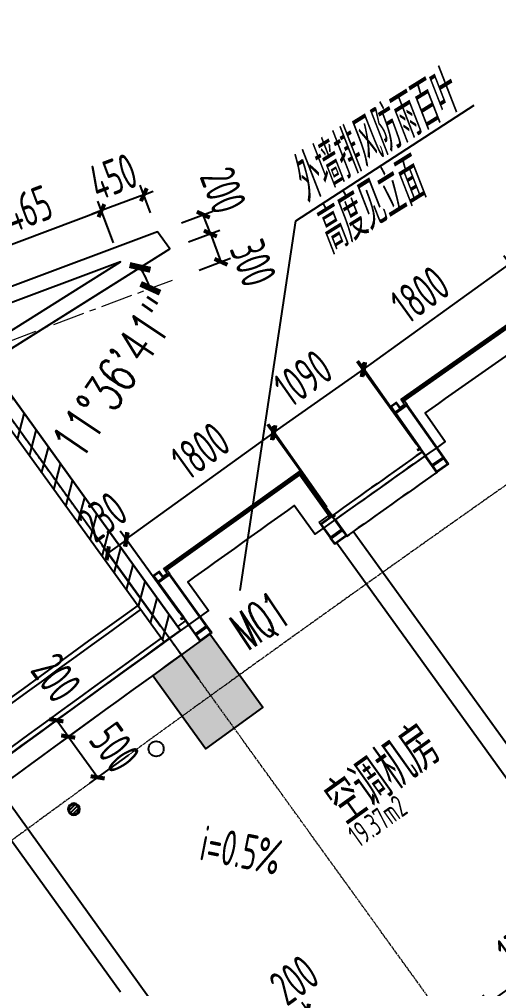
# Model space of a CAD drawing. Header units: millimetres. Extents: x 0 to 12095980, y -6694179 to 0.
# Drawn here: x 11591525 to 11596285, y -6440261 to -6430635 of the extents above; entities that cross this region are included whole.
import ezdxf
from ezdxf.enums import TextEntityAlignment as Align

# ---------------------------------------------------------------- set-up
doc = ezdxf.new("R2010")
doc.units = ezdxf.units.MM
doc.header["$LTSCALE"] = 10
doc.linetypes.add('A1-RG-AXIS$0$CENTER', pattern=[50.8, 31.75, -6.35, 6.35, -6.35])
doc.linetypes.add('A1-RI-F2$0$HIDDEN2', pattern=[0.1875, 0.125, -0.0625])
for name, color, linetype in [('A1-RD-2F$0$A-DIMS-1：100', 1, 'Continuous'), ('A1-RD-2F$0$A-louban', 5, 'Continuous'), ('A1-RD-2F$0$A-WALL', 7, 'Continuous'), ('A1-RD-2F$0$外保温', 41, 'Continuous'), ('A1-RG-AXIS$0$A-COLU-HATH', 8, 'Continuous'), ('A1-RG-AXIS$0$A-COLUMN', 7, 'Continuous'), ('A1-RG-AXIS$0$A2-RG-AXIS-150$0$A-DIMS-100', 1, 'Continuous'), ('A1-RI-F2$0$0P-DR-DD-V', 210, 'Continuous'), ('A1-RI-F2$0$0P-DR-E', 210, 'Continuous'), ('A1-RI-F2$0$A-DIMS-1：100', 1, 'Continuous'), ('A1-RI-F2$0$A-FUZHUXIAN', 55, 'A1-RI-F2$0$HIDDEN2'), ('A1-RI-F2$0$A-HATH', 8, 'Continuous'), ('A1-RI-F2$0$A-STRS-HRAL', 3, 'Continuous'), ('A1-RI-F2$0$A-SYMB-AREA', 4, 'Continuous'), ('A1-RI-F2$0$A-SYMB-NAME', 4, 'Continuous'), ('A1-RI-F2$0$A-SYMB-STRS', 1, 'Continuous'), ('A1-RI-F2$0$A-TEXT', 4, 'Continuous'), ('A1-RI-F2$0$A-TEXT1', 4, 'Continuous'), ('A1-RI-F2$0$A-WALL', 7, 'Continuous'), ('A1-RI-F2$0$A2-RG-AXIS-150$0$A-DIMS-100', 1, 'Continuous'), ('A1-RI-F2$0$N-SYMB-DOOR', 13, 'Continuous'), ('A1-RI-F2$0$N-SYMB-DOOR1', 13, 'Continuous'), ('A1-RI-F2$0$N-SYMB-DOOR2', 13, 'Continuous'), ('A1-RI-F2$0$外保温', 41, 'Continuous')]:
    doc.layers.add(name, color=color, linetype=linetype)
for name, color, linetype, lineweight in [('A1-RD-2F$0$A-WIND-1', 140, 'Continuous', 9), ('A1-RD-2F$0$A-WIND-SILL', 2, 'Continuous', 9), ('A1-RG-AXIS$0$A-GRID', 1, 'A1-RG-AXIS$0$CENTER', 9)]:
    doc.layers.add(name, color=color, linetype=linetype, lineweight=lineweight)
doc.styles.add('A1-RD-2F$0$XD2008', font='xd-hzs.shx', dxfattribs={"width": 0.7, "bigfont": 'xd-hztxt.shx'})
doc.styles.add('A1-RG-AXIS$0$A2-RG-AXIS-150$0$XD2008', font='romans.shx', dxfattribs={"width": 0.7})
doc.styles.add('A1-RI-F2$0$A2-RG-AXIS-150$0$XD2008', font='romans.shx', dxfattribs={"width": 0.7})
doc.styles.add('A1-RI-F2$0$ECADI', font='gbeitc.shx', dxfattribs={"width": 0.7, "bigfont": 'gbcbig.shx'})
doc.styles.add('A1-RI-F2$0$ECADI-SYM', font='simplex.shx', dxfattribs={"width": 0.7, "bigfont": 'hztxt.shx'})
doc.styles.add('A1-RI-F2$0$XD2008', font='xd-hzs.shx', dxfattribs={"width": 0.7, "bigfont": 'xd-hztxt.shx'})
doc.dimstyles.new('A1-RD-2F$0$XD100$0', dxfattribs={"dimscale": 100, "dimtxt": 3.5, "dimasz": 2, "dimexe": 1, "dimexo": 2, "dimgap": 1, "dimtad": 1, "dimdec": 0, "dimdsep": 46, "dimtxsty": 'A1-RD-2F$0$XD2008', "dimblk": 'A1-RD-2F$0$_ArchTick', "dimblk1": 'A1-RD-2F$0$_ArchTick', "dimblk2": 'A1-RD-2F$0$_ArchTick', "dimsah": 1, "dimcen": 2.5, "dimclrd": 1, "dimclre": 1, "dimclrt": 4, "dimaunit": 1, "dimadec": 0, "dimazin": 0, "dimtfac": 1, "dimtdec": 0, "dimtix": 1, "dimtmove": 2, "dimatfit": 3, "dimfxl": 1, "dimtolj": 1, "dimtzin": 0, "dimarcsym": 0})
doc.dimstyles.new('A1-RG-AXIS$0$A2-RG-AXIS-150$0$XD100', dxfattribs={"dimscale": 100, "dimtxt": 5.5, "dimasz": 1.5, "dimexe": 1, "dimexo": 2, "dimgap": 0.5, "dimtad": 1, "dimdec": 0, "dimdsep": 46, "dimtxsty": 'A1-RG-AXIS$0$A2-RG-AXIS-150$0$XD2008', "dimblk": 'A1-RG-AXIS$0$A2-RG-AXIS-150$0$_ArchTick', "dimcen": 2.5, "dimclrt": 4, "dimaunit": 1, "dimadec": 3, "dimazin": 0, "dimtfac": 1, "dimtdec": 0, "dimtix": 1, "dimtmove": 0, "dimatfit": 3, "dimfxl": 1, "dimtolj": 1, "dimtzin": 0, "dimarcsym": 0})
doc.dimstyles.new('A1-RI-F2$0$A2-RG-AXIS-150$0$XD100', dxfattribs={"dimscale": 100, "dimtxt": 5.5, "dimasz": 1.5, "dimexe": 1, "dimexo": 2, "dimgap": 0.5, "dimtad": 1, "dimdec": 0, "dimdsep": 46, "dimtxsty": 'A1-RI-F2$0$A2-RG-AXIS-150$0$XD2008', "dimblk": 'A1-RI-F2$0$A2-RG-AXIS-150$0$_ArchTick', "dimcen": 2.5, "dimclrt": 4, "dimaunit": 1, "dimadec": 3, "dimazin": 0, "dimtfac": 1, "dimtdec": 0, "dimtix": 1, "dimtmove": 0, "dimatfit": 3, "dimfxl": 1, "dimtolj": 1, "dimtzin": 0, "dimarcsym": 0})
doc.dimstyles.new('A1-RI-F2$0$XD100$0', dxfattribs={"dimscale": 100, "dimtxt": 3.5, "dimasz": 2, "dimexe": 1, "dimexo": 2, "dimgap": 1, "dimtad": 1, "dimdec": 0, "dimdsep": 46, "dimtxsty": 'A1-RI-F2$0$XD2008', "dimblk1": 'A1-RI-F2$0$_ArchTick', "dimblk2": 'A1-RI-F2$0$_ArchTick', "dimsah": 1, "dimcen": 2.5, "dimclrd": 1, "dimclre": 1, "dimclrt": 4, "dimaunit": 1, "dimadec": 0, "dimazin": 0, "dimtfac": 1, "dimtdec": 0, "dimtix": 1, "dimtmove": 2, "dimatfit": 3, "dimfxl": 1, "dimtolj": 1, "dimtzin": 0, "dimarcsym": 0})

# ---------------------------------------------------------------- blocks, each defined once
blk = doc.blocks.new('A1-RI-F2$0$5erhfh')
at = {"layer": 'A1-RI-F2$0$A-SYMB-AREA', "style": 'A1-RI-F2$0$ECADI', "width": 0.7}
blk.add_attdef('340M2', text='', height=2.5, dxfattribs=at).set_placement((0, 1.25), align=Align.MIDDLE_LEFT)
at = {"layer": 'A1-RI-F2$0$A-SYMB-NAME', "style": 'A1-RI-F2$0$ECADI', "width": 0.7}
blk.add_attdef('CHINESENAME', (-12.29, 3.09), '', height=4.5, dxfattribs=at)
blk = doc.blocks.new('A1-RD-2F$0$A$C1B714AB4')
at = {"layer": 'A1-RD-2F$0$A-WALL', "linetype": 'ByBlock'}
blk.add_lwpolyline([(1811.1, 792), (167.1, 792), (167.1, 782), (1801.1, 782), (1801.1, 268), (1811.1, 268)], close=True, dxfattribs=at)
at = {"layer": 'A1-RD-2F$0$A-WIND-1', "ltscale": 0.25}
blk.add_lwpolyline([(1821.1, 802), (157.1, 802), (157.1, 772), (1791.1, 772), (1791.1, 258), (1821.1, 258)], close=True, dxfattribs=at)
at = {"layer": 'A1-RD-2F$0$A-WIND-SILL', "color": 2, "linetype": 'ByBlock'}
for p, q in [((1827.1, 255), (1824.1, 255)), ((1824.1, 235), (1844.1, 235)), ((1841.1, 255), (1844.1, 255)), ((0, 0), (0, 5)), ((1848.1, 0), (1848.1, 5))]:
    blk.add_line(p, q, dxfattribs=at)
for points in [[(24.1, 725), (104.1, 725), (104.1, 805), (24.1, 805)], [(34.1, 735), (94.1, 735), (94.1, 795), (34.1, 795)], [(154.1, 805), (174.1, 805), (174.1, 802), (157.1, 802), (157.1, 772), (174.1, 772), (174.1, 769), (154.1, 769)], [(174.1, 725), (154.1, 725), (104.1, 725), (24.1, 725), (24.1, 305), (24.1, 305), (24.1, 285), (24.1, 85), (174.1, 85)], [(164.1, 715), (154.1, 715), (104.1, 715), (34.1, 715), (34.1, 305), (34.1, 285), (34.1, 95), (164.1, 95)], [(154.1, 745), (154.1, 725), (104.1, 725), (104.1, 745)], [(151.1, 742), (151.1, 728), (107.1, 728), (107.1, 742)], [(154.1, 769), (174.1, 769), (174.1, 725), (154.1, 725)], [(157.1, 766), (171.1, 766), (171.1, 728), (157.1, 728)], [(4.1, 285), (4.1, 305), (7.1, 305), (7.1, 288), (21.1, 288), (21.1, 305), (24.1, 305), (24.1, 285)], [(1788.1, 255), (1788.1, 275), (1674.1, 275), (1674.1, 255)], [(1824.1, 235), (1824.1, 235), (1824.1, 255), (1674.1, 255), (1674.1, 85), (1824.1, 85)], [(1785.1, 258), (1785.1, 272), (1677.1, 272), (1677.1, 258)], [(1824.1, 255), (1824.1, 275), (1821.1, 275), (1821.1, 258), (1791.1, 258), (1791.1, 275), (1788.1, 275), (1788.1, 255)], [(24.1, 5), (174.1, 5), (174.1, 85), (24.1, 85)], [(34.1, 15), (164.1, 15), (164.1, 75), (34.1, 75)], [(1824.1, 5), (1674.1, 5), (1674.1, 85), (1824.1, 85)], [(1814.1, 15), (1684.1, 15), (1684.1, 75), (1814.1, 75)]]:
    blk.add_lwpolyline(points, close=True, dxfattribs=at)
for points in [[(1814.1, 235), (1814.1, 245), (1684.1, 245), (1684.1, 95), (1814.1, 95), (1814.1, 235)], [(1824.1, 255), (1824.1, 235)], [(1841.1, 255), (1841.1, 238), (1827.1, 238), (1827.1, 255)], [(1844.1, 255), (1844.1, 235)], [(24.1, 5), (0, 5)], [(29.6, 5), (29.6, 0.1), (0, 0)], [(1818.5, 5), (1818.5, 0.1), (1848.1, 0)], [(1824.1, 5), (1848.1, 5)]]:
    blk.add_lwpolyline(points, dxfattribs=at)
blk = doc.blocks.new('A1-RD-2F$0$_ArchTick')
at = {"color": 0, "linetype": 'ByBlock', "const_width": 0.4}
blk.add_lwpolyline([(-0.5, -0.5), (0.5, 0.5)], dxfattribs=at)
blk = doc.blocks.new('*D631')
at = {"layer": 'A1-RD-2F$0$A-DIMS-1：100', "color": 1, "linetype": 'ByBlock', "lineweight": -2, "transparency": 16777216}
for p, q in [((11592588.7, -6435803.2), (11592402.2, -6435937.8)), ((11593112.2, -6436528.8), (11592530.2, -6435722.2)), ((11592925.7, -6436663.4), (11592343.7, -6435856.7))]:
    blk.add_line(p, q, dxfattribs=at)
at = {"layer": 'A1-RD-2F$0$A-DIMS-1：100', "color": 1, "linetype": 'ByBlock', "lineweight": -2, "transparency": 16777216, "xscale": 100, "yscale": 100, "zscale": 100}
for p, rotation in [((11592588.7, -6435803.2), 35.81121544562366), ((11592402.2, -6435937.8), 215.8112154456236)]:
    blk.add_blockref('A1-RD-2F$0$_ArchTick', p, dxfattribs=dict(at, rotation=rotation))
at = {"layer": 'A1-RD-2F$0$A-DIMS-1：100', "color": 4, "linetype": 'ByBlock', "transparency": 16777216, "insert": (11592350.6, -6435575.5), "char_height": 350, "attachment_point": 5, "rotation": 35.81122, "style": 'A1-RD-2F$0$XD2008'}
blk.add_mtext('\\A1;230', dxfattribs=at)
blk = doc.blocks.new('*D632')
at = {"layer": 'A1-RD-2F$0$A-DIMS-1：100', "color": 1, "linetype": 'ByBlock', "lineweight": -2, "transparency": 16777216}
for p, q in [((11592584.6, -6435797.6), (11594044.3, -6434744.4)), ((11594571.9, -6435475.6), (11593985.8, -6434663.3)), ((11593112.2, -6436528.8), (11592526.1, -6435716.5))]:
    blk.add_line(p, q, dxfattribs=at)
at = {"layer": 'A1-RD-2F$0$A-DIMS-1：100', "color": 1, "linetype": 'ByBlock', "lineweight": -2, "transparency": 16777216, "xscale": 100, "yscale": 100, "zscale": 100}
for p, rotation in [((11594044.3, -6434744.4), 35.8112154455242), ((11592584.6, -6435797.6), 215.8112154455242)]:
    blk.add_blockref('A1-RD-2F$0$_ArchTick', p, dxfattribs=dict(at, rotation=rotation))
at = {"layer": 'A1-RD-2F$0$A-DIMS-1：100', "color": 4, "linetype": 'ByBlock', "transparency": 16777216, "insert": (11593323.3, -6434918.2), "char_height": 350, "attachment_point": 5, "rotation": 35.81122, "style": 'A1-RD-2F$0$XD2008'}
blk.add_mtext('\\A1;1800', dxfattribs=at)
blk = doc.blocks.new('*D633')
at = {"layer": 'A1-RD-2F$0$A-DIMS-1：100', "color": 1, "linetype": 'ByBlock', "lineweight": -2, "transparency": 16777216}
for p, q in [((11595469, -6434851.9), (11594889.4, -6434027.3)), ((11594055.1, -6434736.1), (11594946.9, -6434109.2)), ((11594577.2, -6435478.8), (11593997.6, -6434654.2))]:
    blk.add_line(p, q, dxfattribs=at)
at = {"layer": 'A1-RD-2F$0$A-DIMS-1：100', "color": 1, "linetype": 'ByBlock', "lineweight": -2, "transparency": 16777216, "xscale": 100, "yscale": 100, "zscale": 100}
for p, rotation in [((11594946.9, -6434109.2), 35.10643992278954), ((11594055.1, -6434736.1), 215.1064399227895)]:
    blk.add_blockref('A1-RD-2F$0$_ArchTick', p, dxfattribs=dict(at, rotation=rotation))
at = {"layer": 'A1-RD-2F$0$A-DIMS-1：100', "color": 4, "linetype": 'ByBlock', "transparency": 16777216, "insert": (11594342.8, -6434197.6), "char_height": 350, "attachment_point": 5, "rotation": 35.10644, "style": 'A1-RD-2F$0$XD2008'}
blk.add_mtext('\\A1;1090', dxfattribs=at)
blk = doc.blocks.new('*D634')
at = {"layer": 'A1-RD-2F$0$A-DIMS-1：100', "color": 1, "linetype": 'ByBlock', "lineweight": -2, "transparency": 16777216}
for p, q in [((11596926.7, -6433800.1), (11596337, -6432982.7)), ((11594935.8, -6434117), (11596395.5, -6433063.8)), ((11595467, -6434853.3), (11594877.3, -6434035.9))]:
    blk.add_line(p, q, dxfattribs=at)
at = {"layer": 'A1-RD-2F$0$A-DIMS-1：100', "color": 1, "linetype": 'ByBlock', "lineweight": -2, "transparency": 16777216, "xscale": 100, "yscale": 100, "zscale": 100}
for p, rotation in [((11596395.5, -6433063.8), 35.81121544554824), ((11594935.8, -6434117), 215.8112154455482)]:
    blk.add_blockref('A1-RD-2F$0$_ArchTick', p, dxfattribs=dict(at, rotation=rotation))
at = {"layer": 'A1-RD-2F$0$A-DIMS-1：100', "color": 4, "linetype": 'ByBlock', "transparency": 16777216, "insert": (11595504.7, -6433367.4), "char_height": 350, "attachment_point": 5, "rotation": 35.81122, "style": 'A1-RD-2F$0$XD2008'}
blk.add_mtext('\\A1;1800', dxfattribs=at)
blk = doc.blocks.new('A1-RI-F2$0$_ArchTick')
at = {"color": 0, "linetype": 'ByBlock', "const_width": 0.4}
blk.add_lwpolyline([(-0.5, -0.5), (0.5, 0.5)], dxfattribs=at)
blk = doc.blocks.new('*D306')
at = {"layer": 'A1-RI-F2$0$A-DIMS-1：100', "color": 1, "linetype": 'ByBlock', "lineweight": -2, "transparency": 16777216}
for p, q in [((11597524.1, -6440040.5), (11597181, -6439564.9)), ((11596185.2, -6440406.7), (11597239.5, -6439646)), ((11596469.9, -6440801.2), (11596126.7, -6440325.6))]:
    blk.add_line(p, q, dxfattribs=at)
at = {"layer": 'A1-RI-F2$0$A-DIMS-1：100', "color": 1, "linetype": 'ByBlock', "lineweight": -2, "transparency": 16777216, "xscale": 100, "yscale": 100, "zscale": 100}
for p, rotation in [((11597239.5, -6439646), 35.81121544583134), ((11596185.2, -6440406.7), 215.8112154458313)]:
    blk.add_blockref('A1-RI-F2$0$_ArchTick', p, dxfattribs=dict(at, rotation=rotation))
at = {"layer": 'A1-RI-F2$0$A-DIMS-1：100', "color": 4, "linetype": 'ByBlock', "transparency": 16777216, "insert": (11596551.5, -6439803.3), "char_height": 350, "attachment_point": 5, "rotation": 35.81122, "style": 'A1-RI-F2$0$XD2008'}
blk.add_mtext('\\A1;1300', dxfattribs=at)
blk = doc.blocks.new('*D309')
at = {"layer": 'A1-RI-F2$0$A-DIMS-1：100', "color": 1, "linetype": 'ByBlock', "lineweight": -2, "transparency": 16777216}
for p, q in [((11594601.3, -6440775.1), (11594330.8, -6440400.2)), ((11594439.1, -6440892.1), (11594168.7, -6440517.2)), ((11594227.2, -6440598.3), (11594389.4, -6440481.3))]:
    blk.add_line(p, q, dxfattribs=at)
at = {"layer": 'A1-RI-F2$0$A-DIMS-1：100', "color": 1, "linetype": 'ByBlock', "lineweight": -2, "transparency": 16777216, "xscale": 100, "yscale": 100, "zscale": 100}
for p, rotation in [((11594389.4, -6440481.3), 35.81121544574744), ((11594227.2, -6440598.3), 215.8112154457475)]:
    blk.add_blockref('A1-RI-F2$0$_ArchTick', p, dxfattribs=dict(at, rotation=rotation))
at = {"layer": 'A1-RI-F2$0$A-DIMS-1：100', "color": 4, "linetype": 'ByBlock', "transparency": 16777216, "insert": (11594254.2, -6440175.8), "char_height": 350, "attachment_point": 5, "rotation": 35.81122, "style": 'A1-RI-F2$0$XD2008'}
blk.add_mtext('\\A1;200', dxfattribs=at)
blk = doc.blocks.new('*D368')
at = {"layer": 'A1-RI-F2$0$A-DIMS-1：100', "color": 1, "linetype": 'ByBlock', "lineweight": -2, "transparency": 16777216}
for p, q in [((11592307.8, -6437541.8), (11591928.4, -6437816.2)), ((11592009.5, -6437757.6), (11592302.6, -6438162.9)), ((11592600.9, -6437947.1), (11592221.6, -6438221.5))]:
    blk.add_line(p, q, dxfattribs=at)
at = {"layer": 'A1-RI-F2$0$A-DIMS-1：100', "color": 1, "linetype": 'ByBlock', "lineweight": -2, "transparency": 16777216, "xscale": 100, "yscale": 100, "zscale": 100}
for p, rotation in [((11592009.5, -6437757.6), 125.874435857544), ((11592302.6, -6438162.9), 305.874435857544)]:
    blk.add_blockref('A1-RI-F2$0$_ArchTick', p, dxfattribs=dict(at, rotation=rotation))
at = {"layer": 'A1-RI-F2$0$A-DIMS-1：100', "color": 4, "linetype": 'ByBlock', "transparency": 16777216, "insert": (11592471.8, -6437867.6), "char_height": 350, "attachment_point": 5, "rotation": 305.87444, "style": 'A1-RI-F2$0$XD2008'}
blk.add_mtext('\\A1;500', dxfattribs=at)
blk = doc.blocks.new('*D369')
at = {"layer": 'A1-RI-F2$0$A-DIMS-1：100', "color": 1, "linetype": 'ByBlock', "lineweight": -2, "transparency": 16777216}
for p, q in [((11592190.7, -6437379.9), (11591811.3, -6437654.3)), ((11592307.9, -6437542), (11591928.5, -6437816.3)), ((11592009.6, -6437757.7), (11591892.4, -6437595.7))]:
    blk.add_line(p, q, dxfattribs=at)
at = {"layer": 'A1-RI-F2$0$A-DIMS-1：100', "color": 1, "linetype": 'ByBlock', "lineweight": -2, "transparency": 16777216, "xscale": 100, "yscale": 100, "zscale": 100}
for p, rotation in [((11591892.4, -6437595.7), 125.8744753108344), ((11592009.6, -6437757.7), 305.8744753108344)]:
    blk.add_blockref('A1-RI-F2$0$_ArchTick', p, dxfattribs=dict(at, rotation=rotation))
at = {"layer": 'A1-RI-F2$0$A-DIMS-1：100', "color": 4, "linetype": 'ByBlock', "transparency": 16777216, "insert": (11591891, -6437172.8), "char_height": 350, "attachment_point": 5, "rotation": 305.87448, "style": 'A1-RI-F2$0$XD2008'}
blk.add_mtext('\\A1;200', dxfattribs=at)
blk = doc.blocks.new('*D375')
at = {"layer": 'A1-RI-F2$0$A-DIMS-1：100', "color": 1, "linetype": 'ByBlock', "lineweight": -2, "transparency": 16777216}
for p, q in [((11592460.1, -6432855.5), (11592304.9, -6432441.1)), ((11590968.2, -6433048.8), (11592339.9, -6432534.7)), ((11591088.4, -6433369.5), (11590933.1, -6432955.1))]:
    blk.add_line(p, q, dxfattribs=at)
at = {"layer": 'A1-RI-F2$0$A-DIMS-1：100', "color": 1, "linetype": 'ByBlock', "lineweight": -2, "transparency": 16777216, "xscale": 100, "yscale": 100, "zscale": 100}
for p, rotation in [((11592339.9, -6432534.7), 20.54100970432616), ((11590968.2, -6433048.8), 200.5410097043262)]:
    blk.add_blockref('A1-RI-F2$0$_ArchTick', p, dxfattribs=dict(at, rotation=rotation))
at = {"layer": 'A1-RI-F2$0$A-DIMS-1：100', "color": 4, "linetype": 'ByBlock', "transparency": 16777216, "insert": (11591557.6, -6432534.2), "char_height": 350, "attachment_point": 5, "rotation": 20.54101, "style": 'A1-RI-F2$0$XD2008'}
blk.add_mtext('\\A1;1465', dxfattribs=at)
blk = doc.blocks.new('A1-RG-AXIS$0$A2-RG-AXIS-150$0$_ArchTick')
at = {"color": 0, "linetype": 'ByBlock', "const_width": 0.4}
blk.add_lwpolyline([(-0.5, -0.5), (0.5, 0.5)], dxfattribs=at)
blk = doc.blocks.new('*D722')
at = {"layer": 'A1-RG-AXIS$0$A2-RG-AXIS-150$0$A-DIMS-100', "color": 0, "lineweight": -2, "ltscale": 3, "transparency": 16777216}
for p, q in [((11670910, -6387267.3), (11670915.9, -6387284)), ((11580897.2, -6435951), (11580908, -6435965))]:
    blk.add_line(p, q, dxfattribs=at)
blk.add_arc((11778731.9, -6694178.6), 325182.4, 109.357031, 127.456634, dxfattribs=at)
at = {"layer": 'A1-RG-AXIS$0$A2-RG-AXIS-150$0$A-DIMS-100', "color": 0, "lineweight": -2, "ltscale": 3, "transparency": 16777216, "xscale": 150, "yscale": 150, "zscale": 150}
for p, rotation in [((11670949, -6387378.3), 19.35703132825471), ((11580968.8, -6436044.4), 217.4566338573137)]:
    blk.add_blockref('A1-RG-AXIS$0$A2-RG-AXIS-150$0$_ArchTick', p, dxfattribs=dict(at, rotation=rotation))
at = {"layer": 'A1-RG-AXIS$0$A2-RG-AXIS-150$0$A-DIMS-100', "color": 4, "ltscale": 3, "transparency": 16777216, "insert": (11623903.2, -6407910.6), "char_height": 375, "attachment_point": 5, "rotation": 28.40683, "style": 'A1-RG-AXIS$0$A2-RG-AXIS-150$0$XD2008'}
blk.add_mtext('\\A1;18°5\'59"', dxfattribs=at)
blk = doc.blocks.new('*D735')
at = {"layer": 'A1-RG-AXIS$0$A2-RG-AXIS-150$0$A-DIMS-100', "color": 0, "lineweight": -2, "ltscale": 3, "transparency": 16777216}
for p, q in [((11600764.2, -6431970.5), (11596487.5, -6425669.5)), ((11593308.5, -6437188.8), (11588852.7, -6431013.2))]:
    blk.add_line(p, q, dxfattribs=at)
blk.add_arc((11778731.9, -6694178.6), 324415.3, 124.165797, 125.811215, dxfattribs=at)
at = {"layer": 'A1-RG-AXIS$0$A2-RG-AXIS-150$0$A-DIMS-100', "color": 0, "lineweight": -2, "ltscale": 3, "transparency": 16777216, "xscale": 150, "yscale": 150, "zscale": 150}
for p, rotation in [((11596543.7, -6425752.2), 34.16579703386991), ((11588911.2, -6431094.3), 215.8112154456032)]:
    blk.add_blockref('A1-RG-AXIS$0$A2-RG-AXIS-150$0$_ArchTick', p, dxfattribs=dict(at, rotation=rotation))
at = {"layer": 'A1-RG-AXIS$0$A2-RG-AXIS-150$0$A-DIMS-100', "color": 4, "ltscale": 3, "transparency": 16777216, "insert": (11592551.6, -6428172), "char_height": 375, "attachment_point": 5, "rotation": 34.98851, "style": 'A1-RG-AXIS$0$A2-RG-AXIS-150$0$XD2008'}
blk.add_mtext('\\A1;1°38\'44"', dxfattribs=at)
blk = doc.blocks.new('*D736')
at = {"layer": 'A1-RG-AXIS$0$A2-RG-AXIS-150$0$A-DIMS-100', "color": 0, "lineweight": -2, "ltscale": 3, "transparency": 16777216}
for p, q in [((11593308.5, -6437188.8), (11588852.7, -6431013.2)), ((11586005.8, -6442619), (11581374.5, -6436573.9))]:
    blk.add_line(p, q, dxfattribs=at)
blk.add_arc((11778731.9, -6694178.6), 324415.3, 125.811215, 127.456634, dxfattribs=at)
at = {"layer": 'A1-RG-AXIS$0$A2-RG-AXIS-150$0$A-DIMS-100', "color": 0, "lineweight": -2, "ltscale": 3, "transparency": 16777216, "xscale": 150, "yscale": 150, "zscale": 150}
for p, rotation in [((11588911.2, -6431094.3), 35.81121544560317), ((11581435.3, -6436653.3), 217.4566338573385)]:
    blk.add_blockref('A1-RG-AXIS$0$A2-RG-AXIS-150$0$_ArchTick', p, dxfattribs=dict(at, rotation=rotation))
at = {"layer": 'A1-RG-AXIS$0$A2-RG-AXIS-150$0$A-DIMS-100', "color": 4, "ltscale": 3, "transparency": 16777216, "insert": (11584990.3, -6433627.7), "char_height": 375, "attachment_point": 5, "rotation": 36.63392, "style": 'A1-RG-AXIS$0$A2-RG-AXIS-150$0$XD2008'}
blk.add_mtext('\\A1;1°38\'44"', dxfattribs=at)
blk = doc.blocks.new('A1-RG-AXIS$0$colu')
at = {"layer": 'A1-RG-AXIS$0$A-COLU-HATH', "linetype": 'ByBlock'}
h = blk.add_hatch(color=256, dxfattribs=at)
h.paths.add_polyline_path([(11591264.2, -6433838.8), (11591158.5, -6433556.8), (11590222.1, -6433907.7), (11590399.9, -6434382.1)])
h.paths.add_polyline_path([(11582705.6, -6437301.3), (11582516, -6436795.2), (11581579.6, -6437146.1), (11581701, -6437474.4)])
h.paths.add_polyline_path([(11590471.6, -6449023.6), (11591079.8, -6449817.4), (11591635.4, -6449391.7), (11591027.3, -6448597.9)])
h.paths.add_polyline_path([(11597647.1, -6443800.1), (11598173.7, -6444529.9), (11598741.4, -6444120.4), (11598214.8, -6443390.5)])
h.paths.add_polyline_path([(11585545.5, -6442593.7), (11586153.7, -6443387.5), (11586709.3, -6442961.8), (11586101.2, -6442168)])
h.paths.add_polyline_path([(11592849.2, -6437150.3), (11593375.8, -6437880.2), (11593943.4, -6437470.6), (11593416.8, -6436740.7)])
h.paths.add_polyline_path([(11606394.6, -6455923.8), (11606921.2, -6456653.6), (11607488.9, -6456244), (11606962.3, -6455514.2)])
h.paths.add_polyline_path([(11601625.9, -6449314.5), (11602152.5, -6450044.4), (11602720.2, -6449634.8), (11602193.6, -6448905)])
edge = h.paths.add_edge_path()
edge.add_arc((11595249.5, -6454684.4), 425, 0, 360)
edge = h.paths.add_edge_path()
edge.add_arc((11600175.9, -6461114.9), 425, 0, 360)
h.paths.add_polyline_path([(11613306.9, -6451073.5), (11613812.4, -6451818.2), (11614391.5, -6451425.1), (11613886.1, -6450680.4)])
h.paths.add_polyline_path([(11620355.7, -6446423.7), (11620839.5, -6447182.6), (11621429.7, -6446806.3), (11620945.9, -6446047.4)])
h.paths.add_polyline_path([(11615974.2, -6439551.7), (11616458.1, -6440310.5), (11617048.3, -6439934.2), (11616564.5, -6439175.3)])
h.paths.add_polyline_path([(11608730, -6444330.1), (11609235.4, -6445074.8), (11609814.6, -6444681.6), (11609309.2, -6443937)])
h.paths.add_polyline_path([(11600306.1, -6431918.8), (11600811.6, -6432663.5), (11601390.7, -6432270.4), (11600885.3, -6431525.7)])
h.paths.add_polyline_path([(11607910.2, -6426903.7), (11608394.1, -6427662.5), (11608984.3, -6427286.2), (11608500.5, -6426527.3)])
h.paths.add_polyline_path([(11630302.3, -6423284.6), (11630692.9, -6423982.7), (11631129.2, -6423738.6), (11630738.6, -6423040.4)])
h.paths.add_polyline_path([(11626248.1, -6416039.2), (11626638.7, -6416737.4), (11627075.1, -6416493.2), (11626684.4, -6415795.1)])
h.paths.add_polyline_path([(11627535, -6441978.3), (11627996.9, -6442750.7), (11628597.7, -6442391.5), (11628135.8, -6441619.1)])
h.paths.add_polyline_path([(11634839, -6437740.8), (11635278.5, -6438526.2), (11635889.4, -6438184.4), (11635449.9, -6437399)])
h.paths.add_polyline_path([(11615655.2, -6422108.9), (11616117.1, -6422881.3), (11616717.9, -6422522.1), (11616256, -6421749.7)])
h.paths.add_polyline_path([(11619863.2, -6429146.9), (11620325, -6429919.3), (11620925.8, -6429560.1), (11620464, -6428787.6)])
h.paths.add_polyline_path([(11630859.3, -6430628.5), (11631298.8, -6431413.9), (11631909.7, -6431072.1), (11631470.2, -6430286.7)])
h.paths.add_polyline_path([(11627538.8, -6424694.4), (11627978.3, -6425479.8), (11628589.1, -6425138), (11628149.7, -6424352.6)])
h.paths.add_polyline_path([(11623352.7, -6434983.2), (11623814.5, -6435755.7), (11624415.3, -6435396.5), (11623953.5, -6434624)])
h.paths.add_polyline_path([(11623534.7, -6417538.5), (11623974.1, -6418323.9), (11624585, -6417982.1), (11624145.5, -6417196.7)])
h.paths.add_polyline_path([(11635339.1, -6420464.1), (11635755.9, -6421261.8), (11636376.3, -6420937.7), (11635959.6, -6420140)])
h.paths.add_polyline_path([(11645506.5, -6407137.9), (11645842, -6407864.2), (11645388.1, -6408073.9), (11645052.6, -6407347.6)])
h.paths.add_polyline_path([(11648218.5, -6414201.1), (11648554, -6414927.4), (11649007.9, -6414717.7), (11648672.4, -6413991.5)])
h.paths.add_polyline_path([(11649797, -6429903.6), (11650190.6, -6430712.9), (11650820.1, -6430406.7), (11650426.4, -6429597.4)])
h.paths.add_polyline_path([(11632162.7, -6412872.3), (11631542.2, -6413196.4), (11632283.1, -6414614.6), (11632903.5, -6414290.4)])
h.paths.add_polyline_path([(11648552.6, -6404922.5), (11647914.6, -6405210.5), (11648572.8, -6406668.9), (11649210.9, -6406380.9)])
h.paths.add_polyline_path([(11638487.9, -6426491.2), (11638904.6, -6427288.9), (11639525, -6426964.7), (11639108.3, -6426167.1)])
h.paths.add_polyline_path([(11646232.1, -6422574.6), (11646625.7, -6423383.9), (11647255.2, -6423077.7), (11646861.6, -6422268.4)])
h.paths.add_polyline_path([(11643257.7, -6416459.6), (11643651.4, -6417268.9), (11644280.8, -6416962.8), (11643887.2, -6416153.4)])
edge = h.paths.add_edge_path()
edge.add_arc((11640554, -6410100.5), 425, 0, 360)
h.paths.add_polyline_path([(11642261.7, -6433714.8), (11642678.5, -6434512.5), (11643298.9, -6434188.4), (11642882.2, -6433390.7)])
h.paths.add_polyline_path([(11657438.5, -6426310.3), (11657808.8, -6427130.6), (11658446.8, -6426842.6), (11658076.5, -6426022.3)])
h.paths.add_polyline_path([(11654085.6, -6418882), (11654455.8, -6419702.3), (11655093.8, -6419414.3), (11654723.6, -6418594)])
h.paths.add_polyline_path([(11659423.4, -6409140.7), (11659769.9, -6409971.3), (11660416, -6409701.8), (11660069.4, -6408871.2)])
h.paths.add_polyline_path([(11651288, -6412684.1), (11651658.2, -6413504.4), (11652296.3, -6413216.4), (11651926, -6412396.1)])
h.paths.add_polyline_path([(11672567.5, -6404094.9), (11672841.4, -6404846.5), (11673311.2, -6404675.2), (11673037.2, -6403923.6)])
h.paths.add_polyline_path([(11669749.3, -6396288.4), (11670092.2, -6397229.1), (11670561.8, -6397057.7), (11670219.1, -6396117.2)])
h.paths.add_polyline_path([(11678236.4, -6409177.5), (11678567.9, -6410121), (11679228.3, -6409889), (11678896.8, -6408945.5)])
h.paths.add_polyline_path([(11675949.4, -6402667.6), (11676280.8, -6403611.1), (11676941.3, -6403379), (11676609.8, -6402435.6)])
h.paths.add_polyline_path([(11662041.8, -6415416.4), (11662388.4, -6416247), (11663034.4, -6415977.4), (11662687.8, -6415146.8)])
h.paths.add_polyline_path([(11670094.3, -6412180.7), (11670416.9, -6413020.9), (11671070.4, -6412770), (11670747.8, -6411929.8)])
h.paths.add_polyline_path([(11656265.8, -6401573.1), (11656650.9, -6402495.9), (11657296.9, -6402226.4), (11656911.8, -6401303.5)])
h.paths.add_polyline_path([(11664718.2, -6398177.2), (11665076.6, -6399110.8), (11665730.1, -6398859.9), (11665371.7, -6397926.3)])
h.paths.add_polyline_path([(11667657.1, -6405832.5), (11667979.7, -6406672.7), (11668633.2, -6406421.8), (11668310.6, -6405581.6)])
h.paths.add_polyline_path([(11673264.6, -6395025.5), (11673596.1, -6395968.9), (11674256.5, -6395736.9), (11673925, -6394793.5)])
edge = h.paths.add_edge_path()
edge.add_arc((11681417.1, -6417175.4), 425, 0, 360)
h.paths.add_polyline_path([(11673015.3, -6419789.2), (11673337.9, -6420629.5), (11673991.4, -6420378.6), (11673668.8, -6419538.4)])
h.paths.add_polyline_path([(11665180.1, -6422937.9), (11665526.7, -6423768.5), (11666172.7, -6423499), (11665826.1, -6422668.4)])
at = {"layer": 'A1-RG-AXIS$0$A-COLUMN'}
blk.add_lwpolyline([(11592849.2, -6437150.3), (11593375.8, -6437880.2), (11593943.4, -6437470.6), (11593416.8, -6436740.7)], close=True, dxfattribs=at)
blk = doc.blocks.new('A1-RI-F2$0$mc')
at = {"layer": 'A1-RI-F2$0$N-SYMB-DOOR', "style": 'A1-RI-F2$0$ECADI-SYM', "width": 0.7}
for tag, p in [('门窗主编号1', (55.7, -311.3)), ('门窗主编号2', (667.6, -311.3))]:
    blk.add_attdef(tag, p, '', height=180, dxfattribs=at)
at = {"layer": 'A1-RI-F2$0$N-SYMB-DOOR', "style": 'A1-RI-F2$0$ECADI-SYM', "width": 0.7, "flags": 1}
for tag, p in [('洞口尺寸(宽X高)', (55.6, -717.2)), ('备注', (57.1, -921.2))]:
    blk.add_attdef(tag, p, '', height=180, dxfattribs=at)
at = {"layer": 'A1-RI-F2$0$N-SYMB-DOOR1', "style": 'A1-RI-F2$0$ECADI-SYM', "width": 0.7}
blk.add_attdef('门窗辅编号1', (55.7, -516.1), '', height=180, dxfattribs=at)
at = {"layer": 'A1-RI-F2$0$N-SYMB-DOOR2', "style": 'A1-RI-F2$0$ECADI-SYM', "width": 0.7}
blk.add_attdef('门窗辅编号2', (311.5, -516.1), '', height=180, dxfattribs=at)
blk = doc.blocks.new('*D572')
at = {"layer": 'A1-RI-F2$0$A-DIMS-1：100', "color": 1, "linetype": 'ByBlock', "lineweight": -2, "transparency": 16777216}
for p, q in [((11592828.5, -6432557), (11592725.7, -6432283.1)), ((11592760.9, -6432376.8), (11592854.5, -6432341.6)), ((11592407.4, -6432715.1), (11592304.6, -6432441.2)), ((11592760.9, -6432376.8), (11592339.7, -6432534.8)), ((11592339.7, -6432534.8), (11592246.1, -6432570))]:
    blk.add_line(p, q, dxfattribs=at)
at = {"layer": 'A1-RI-F2$0$A-DIMS-1：100', "color": 1, "linetype": 'ByBlock', "lineweight": -2, "transparency": 16777216, "xscale": 100, "yscale": 100, "zscale": 100}
for p, rotation in [((11592760.9, -6432376.8), 200.5736728635998), ((11592339.7, -6432534.8), 20.57367286359979)]:
    blk.add_blockref('A1-RI-F2$0$_ArchTick', p, dxfattribs=dict(at, rotation=rotation))
at = {"layer": 'A1-RI-F2$0$A-DIMS-1：100', "color": 4, "linetype": 'ByBlock', "transparency": 16777216, "insert": (11592453.7, -6432198.3), "char_height": 350, "attachment_point": 5, "rotation": 20.57367, "style": 'A1-RI-F2$0$XD2008'}
blk.add_mtext('\\A1;450', dxfattribs=at)
blk = doc.blocks.new('*D573')
at = {"layer": 'A1-RI-F2$0$A-DIMS-1：100', "color": 1, "linetype": 'ByBlock', "lineweight": -2, "transparency": 16777216}
for p, q in [((11593205.2, -6432843.3), (11593515.5, -6432727.1)), ((11593421.8, -6432762.2), (11593527.1, -6433043.1)), ((11593310.4, -6433124.3), (11593620.7, -6433008))]:
    blk.add_line(p, q, dxfattribs=at)
at = {"layer": 'A1-RI-F2$0$A-DIMS-1：100', "color": 1, "linetype": 'ByBlock', "lineweight": -2, "transparency": 16777216, "xscale": 100, "yscale": 100, "zscale": 100}
for p, rotation in [((11593421.8, -6432762.2), 110.5410956437507), ((11593527.1, -6433043.1), 290.5410956437507)]:
    blk.add_blockref('A1-RI-F2$0$_ArchTick', p, dxfattribs=dict(at, rotation=rotation))
at = {"layer": 'A1-RI-F2$0$A-DIMS-1：100', "color": 4, "linetype": 'ByBlock', "transparency": 16777216, "insert": (11593847.5, -6433056), "char_height": 350, "attachment_point": 5, "rotation": 290.5411, "style": 'A1-RI-F2$0$XD2008'}
blk.add_mtext('\\A1;300', dxfattribs=at)
blk = doc.blocks.new('*D574')
at = {"layer": 'A1-RI-F2$0$A-DIMS-1：100', "color": 1, "linetype": 'ByBlock', "lineweight": -2, "transparency": 16777216}
for p, q in [((11593135, -6432656.1), (11593445.3, -6432539.8)), ((11593421.8, -6432762.2), (11593351.7, -6432574.9)), ((11593205.2, -6432843.3), (11593515.5, -6432727.1))]:
    blk.add_line(p, q, dxfattribs=at)
at = {"layer": 'A1-RI-F2$0$A-DIMS-1：100', "color": 1, "linetype": 'ByBlock', "lineweight": -2, "transparency": 16777216, "xscale": 100, "yscale": 100, "zscale": 100}
for p, rotation in [((11593351.7, -6432574.9), 110.5410867104639), ((11593421.8, -6432762.2), 290.5410867104639)]:
    blk.add_blockref('A1-RI-F2$0$_ArchTick', p, dxfattribs=dict(at, rotation=rotation))
at = {"layer": 'A1-RI-F2$0$A-DIMS-1：100', "color": 4, "linetype": 'ByBlock', "transparency": 16777216, "insert": (11593549.3, -6432332.7), "char_height": 350, "attachment_point": 5, "rotation": 290.54109, "style": 'A1-RI-F2$0$XD2008'}
blk.add_mtext('\\A1;200', dxfattribs=at)
blk = doc.blocks.new('A1-RI-F2$0$A2-RG-AXIS-150$0$_ArchTick')
at = {"color": 0, "linetype": 'ByBlock', "const_width": 0.4}
blk.add_lwpolyline([(-0.5, -0.5), (0.5, 0.5)], dxfattribs=at)
blk = doc.blocks.new('*D578')
at = {"layer": 'A1-RI-F2$0$A2-RG-AXIS-150$0$A-DIMS-100', "color": 0, "lineweight": -2, "ltscale": 3, "transparency": 16777216}
blk.add_arc((11591756, -6433706.7), 1142.4, 20.5411, 32.15241, dxfattribs=at)
at = {"layer": 'A1-RI-F2$0$A2-RG-AXIS-150$0$A-DIMS-100', "color": 0, "lineweight": -2, "ltscale": 3, "transparency": 16777216, "xscale": 150, "yscale": 150, "zscale": 150}
for p, rotation in [((11592723.2, -6433098.8), 122.1524126537857), ((11592825.8, -6433305.9), 290.5410956434069)]:
    blk.add_blockref('A1-RI-F2$0$A2-RG-AXIS-150$0$_ArchTick', p, dxfattribs=dict(at, rotation=rotation))
at = {"layer": 'A1-RI-F2$0$A2-RG-AXIS-150$0$A-DIMS-100', "color": 4, "ltscale": 3, "transparency": 16777216, "insert": (11592475.7, -6434194), "char_height": 375, "attachment_point": 5, "rotation": 55.90124, "style": 'A1-RI-F2$0$A2-RG-AXIS-150$0$XD2008'}
blk.add_mtext('\\A1;11°36\'41"', dxfattribs=at)
blk = doc.blocks.new('A1-RI-F2$0$A1RUODIANJIAN')
at = {"layer": 'A1-RI-F2$0$A-SYMB-NAME', "linetype": 'ByBlock', "style": 'A1-RI-F2$0$XD2008', "width": 0.7}
blk.add_attdef('A1RUODIANJIAN', (11587156, -6438427.3), '', height=350, dxfattribs=at)
blk = doc.blocks.new('A1-RI-F2$0$低漏')
at = {"layer": 'A1-RI-F2$0$0P-DR-E'}
for p, q in [((14457.5, 8570.9, 0), (14398.3, 8511.7, 0)), ((14481, 8557.8, 0), (14411.4, 8488.2, 0)), ((14494.1, 8534.3, 0), (14434.9, 8475.1, 0))]:
    blk.add_line(p, q, dxfattribs=at)
at = {"layer": 'A1-RI-F2$0$0P-DR-E', "extrusion": (0, 0, -1)}
for major_axis, start_param, end_param in [((-42.4, 42.4), 3.926991, 10.210176), ((34.8, 34.8), 2.35619449019234, 8.639379797371927)]:
    blk.add_ellipse((14446.2, 8523, 0), major_axis=major_axis, ratio=1, start_param=start_param, end_param=end_param, dxfattribs=at)
blk = doc.blocks.new('A1-RI-F2$0$地漏')
blk.add_blockref('A1-RI-F2$0$低漏', (-14446.2, -8523, 0))
blk = doc.blocks.new('A1-RD-2F')
at = {"linetype": 'ByBlock'}
blk.add_line((11595666.2, -6435136.3), (11595551.3, -6434972.7), dxfattribs=at)
at = {"layer": 'A1-RD-2F$0$A-louban'}
for points in [[(11596616.2, -6433796.1, 0.001021), (11595554.1, -6434542.2), (11595755.4, -6434828.5, 0.001252), (11594459.3, -6435747.8), (11594254.3, -6435464.1, 0.001021), (11593199.1, -6436219.8), (11593403, -6436504.3, 0.007998), (11585265.3, -6442556.8), (11591894.2, -6451209.4, -0.000877), (11592884.1, -6450451), (11594708.7, -6452832.7, 0.002207), (11592585.5, -6454466.4), (11599153.7, -6462913.2, -0.082408)], [(11581705.6, -6437622.8), (11585410.8, -6442445, -0.007584), (11593125.3, -6436704.2), (11591210.2, -6434049.8), (11593017.9, -6432913.5), (11592898, -6432744.9), (11579351.2, -6437820.9), (11579421.4, -6438008.2), (11581705.6, -6437622.8)]]:
    blk.add_lwpolyline(points, format="xyb", dxfattribs=at)
at = {"layer": 'A1-RD-2F$0$A-WALL', "linetype": 'ByBlock'}
blk.add_line((11594663.5, -6435602.3), (11594780, -6435764.9), dxfattribs=at)
for radius, start, end in [(317400, 125.248265, 125.444739), (317200, 125.248372, 125.444623)]:
    blk.add_arc((11778729.3, -6694180.2), radius, start, end, dxfattribs=at)
at = {"layer": 'A1-RD-2F$0$外保温'}
blk.add_arc((11778729.3, -6694180.2), 317450, 125.248239, 125.444797, dxfattribs=at)
at = {"layer": 'A1-RD-2F$0$A-WIND-SILL', "linetype": 'ByBlock'}
for p, rotation in [((11595649.4, -6435154.3), 35.1068265074699), ((11593300.1, -6436831.2), 35.6287203037958)]:
    blk.add_blockref('A1-RD-2F$0$A$C1B714AB4', p, dxfattribs=dict(at, rotation=rotation))
at = {"layer": 'A1-RD-2F$0$A-DIMS-1：100', "color": 3, "linetype": 'ByBlock'}
for p1, p2, picture, middle in [((11595584, -6435015.5), (11597043.7, -6433962.3), '*D634', (11595504.7, -6433367.4)), ((11594692.3, -6435642.4), (11595584, -6435015.5), '*D633', (11594342.8, -6434197.6))]:
    dim = blk.add_aligned_dim(p1=p1, p2=p2, distance=1107.9, dimstyle='A1-RD-2F$0$XD100$0', override={"dimasz": 1}, dxfattribs=at)
    dim.commit()
    dim.dimension.update_dxf_attribs({"geometry": picture, "text_midpoint": middle})
for base, p2, angle, picture, middle in [((11594044.3, -6434744.4), (11594688.9, -6435637.8), 35.81122, '*D632', (11593323.3, -6434918.2)), ((11592402.2, -6435937.8), (11593042.7, -6436825.6), 215.81122, '*D631', (11592350.6, -6435575.5))]:
    dim = blk.add_linear_dim(base=base, p1=(11593229.2, -6436691), p2=p2, angle=angle, dimstyle='A1-RD-2F$0$XD100$0', override={"dimasz": 1}, dxfattribs=at)
    dim.commit()
    dim.dimension.update_dxf_attribs({"geometry": picture, "text_midpoint": middle, "dimtype": 129})
blk = doc.blocks.new('A1-RG-AXIS')
at = {"layer": 'A1-RG-AXIS$0$A-GRID'}
blk.add_line((11579499.7, -6438299.2), (11593044.4, -6433223.9), dxfattribs=at)
at = {"layer": 'A1-RG-AXIS$0$A-GRID', "linetype": 'A1-RG-AXIS$0$CENTER', "ltscale": 0.05}
blk.add_lwpolyline([(11682866.1, -6392336.6, 0.10373), (11569674.9, -6456283.6, 0.10373)], format="xyb", dxfattribs=at)
at = {"layer": 'A1-RG-AXIS$0$A-GRID', "ltscale": 0.05}
for points in [[(11690526.8, -6414141.5, 0.104527), (11584753.6, -6473784.9)], [(11691982.8, -6418505.6, 0.104638), (11587756.3, -6477270.1)]]:
    blk.add_lwpolyline(points, format="xyb", dxfattribs=at)
at = {"layer": 'A1-RG-AXIS$0$A-GRID', "linetype": 'A1-RG-AXIS$0$CENTER', "ltscale": 0.05}
blk.add_lwpolyline([(11612502.7, -6463791.2), (11588159.5, -6430052.4)], dxfattribs=at)
blk.add_arc((11778731.9, -6694178.6), 308600, 107.574373, 131.323037, dxfattribs=at)
at = {"layer": 'A1-RG-AXIS$0$A-GRID', "ltscale": 0.05}
blk.add_arc((11778731.9, -6694178.6), 301700, 107.53359, 131.336201, dxfattribs=at)
at = {"layer": 'A1-RG-AXIS$0$A-COLU-HATH', "linetype": 'ByBlock'}
blk.add_blockref('A1-RG-AXIS$0$colu', (0, 0), dxfattribs=at)
at = {"layer": 'A1-RG-AXIS$0$A2-RG-AXIS-150$0$A-DIMS-100', "ltscale": 3}
for base, p1, p2, picture, middle in [((11639299.9, -6400406.2), (11670976.3, -6387456), (11581018.9, -6436109.7), '*D722', (11623903.2, -6407910.6)), ((11593982.5, -6427508.5), (11600876.5, -6432136), (11593425.6, -6437351), '*D735', (11592551.6, -6428172)), ((11586401.5, -6432923.4), (11593425.6, -6437351), (11586127.4, -6442777.8), '*D736', (11584990.3, -6433627.7))]:
    dim = blk.add_angular_dim_3p(base=base, center=(11778731.9, -6694178.6), p1=p1, p2=p2, dimstyle='A1-RG-AXIS$0$A2-RG-AXIS-150$0$XD100', override={"dimtxt": 3.75, "dimadec": 4}, dxfattribs=at)
    dim.commit()
    dim.dimension.update_dxf_attribs({"geometry": picture, "text_midpoint": middle})
blk = doc.blocks.new('A1-RI-F2')
at = {"layer": 'A1-RI-F2$0$A-HATH'}
h = blk.add_hatch(dxfattribs=at)
h.set_pattern_fill('ANSI31', color=256, scale=50, angle=30.13249, style=0)
h.set_pattern_definition([(75.1324862, (-14771.15, -26764.84), (-153.4353224, 40.7328409), [])])
h.paths.add_polyline_path([(11591034.8, -6434160), (11591210.2, -6434049.8), (11593125.3, -6436704.2), (11592963.9, -6436820.7)])
at = {"layer": 'A1-RI-F2$0$0P-DR-DD-V'}
blk.add_circle((11592882.6, -6437879.9), 75, dxfattribs=at)
at = {"layer": 'A1-RI-F2$0$A-FUZHUXIAN', "ltscale": 15}
blk.add_lwpolyline([(11697385.2, -6408952.1, 0.0115), (11684356.2, -6412994.1), (11685659.5, -6416881.5, 0.084561), (11599102.5, -6463333.2), (11592167, -6454412), (11594287.7, -6452776.4, 0), (11592699.6, -6450703.6, 0.01703), (11576443.9, -6463978.8), (11589775.5, -6479462.1, -0.111917), (11700888.4, -6418975.6, -0.111917)], format="xyb", dxfattribs=at)
at = {"layer": 'A1-RI-F2$0$A-STRS-HRAL', "ltscale": 0.25}
for radius, start, end in [(317850, 125.822932, 126.978572), (317800, 125.822934, 126.969475)]:
    blk.add_arc((11778731.9, -6694178.6), radius, start, end, dxfattribs=at)
at = {"layer": 'A1-RI-F2$0$A-SYMB-STRS'}
blk.add_lwpolyline([(11594518.3, -6439302.2, 0, 0, 0), (11593031.6, -6438950.8, 80, 0, 0), (11592739.7, -6438881.8, 0, 0, 0)], format="xyseb", dxfattribs=at)
at = {"layer": 'A1-RI-F2$0$A-TEXT'}
for p, q in [((11594271.2, -6432635.6), (11596040.5, -6431485.9)), ((11593716.6, -6436306.8), (11594271.2, -6432635.6))]:
    blk.add_line(p, q, dxfattribs=at)
at = {"layer": 'A1-RI-F2$0$A-WALL', "linetype": 'ByBlock'}
for p, q in [((11599228.4, -6441804.5), (11594839.2, -6435721.2)), ((11597695.8, -6440022.1), (11594677, -6435838.2)), ((11591313, -6438268.5), (11593628.2, -6441477.2)), ((11592529.8, -6440296.7), (11591151.7, -6438386.7))]:
    blk.add_line(p, q, dxfattribs=at)
for points in [[(11590073.4, -6434764.4), (11593017.9, -6432913.5), (11592898, -6432744.9), (11579351.2, -6437820.9), (11579421.4, -6438008.2), (11583050.4, -6437395.9)], [(11590006.5, -6434629.2), (11592530.3, -6433042.8), (11579900.7, -6437775.2), (11583011.2, -6437250.4)], [(11591034.8, -6434160), (11591210.2, -6434049.8), (11593125.3, -6436704.2), (11592963.9, -6436820.7)]]:
    blk.add_lwpolyline(points, close=True, dxfattribs=at)
for centre, radius, start, end in [((11777186.2, -6692063.4), 314780.5, 125.766988, 127.003286), ((11778726.8, -6694171.2), 317191, 125.811253, 126.705432)]:
    blk.add_arc(centre, radius, start, end, dxfattribs=at)
at = {"layer": 'A1-RI-F2$0$外保温'}
for start, end in [(125.770234, 125.787026), (125.822985, 126.996384)]:
    blk.add_arc((11778726.8, -6694171.2), 317441, start, end, dxfattribs=at)
at = {"color": 3, "linetype": 'ByBlock'}
blk.add_blockref('A1-RD-2F', (0, 0), dxfattribs=at)
at = {"linetype": 'ByBlock'}
blk.add_blockref('A1-RG-AXIS', (0, 0), dxfattribs=at)
at = {"layer": 'A1-RI-F2$0$0P-DR-E'}
blk.add_blockref('A1-RI-F2$0$地漏', (11592066.5, -6438479.8), dxfattribs=at)
blk.add_blockref('A1-RI-F2$0$地漏', (11592066.5, -6438479.8), dxfattribs=at)
at = {"layer": 'A1-RI-F2$0$A-SYMB-NAME'}
ref = blk.add_blockref('A1-RI-F2$0$5erhfh', (11595537.2, -6438362.1), dxfattribs=dict(at, xscale=64.28571428614697, yscale=64.28571428614697, zscale=64.28571428614697, rotation=35.46363517425412))
ref.add_attrib('340M2', '19.37m2', (11594898.3, -6438865.7), dxfattribs={"layer": 'A1-RI-F2$0$A-SYMB-AREA', "height": 225, "rotation": 35.46364, "style": 'A1-RI-F2$0$XD2008', "width": 0.7})
ref.add_attrib('CHINESENAME', '空调机房', (11594778.4, -6438658.9), dxfattribs={"height": 450, "rotation": 35.46364, "style": 'A1-RI-F2$0$XD2008', "width": 0.7})
at = {"layer": 'A1-RI-F2$0$A-SYMB-NAME', "linetype": 'ByBlock'}
ref = blk.add_blockref('A1-RI-F2$0$A1RUODIANJIAN', (24213970.8, -2381668.1), dxfattribs=dict(at, xscale=-1, rotation=348.7653060936622))
ref.add_attrib('A1RUODIANJIAN', 'i=0.5%', (11593300.2, -6438980.3), dxfattribs={"linetype": 'ByBlock', "height": 350, "rotation": 348.76531, "style": 'A1-RI-F2$0$XD2008', "width": 0.7})
at = {"layer": 'A1-RI-F2$0$N-SYMB-DOOR'}
ref = blk.add_blockref('A1-RI-F2$0$mc', (11593468, -6436567.1), dxfattribs=dict(at, xscale=1.499999999339256, yscale=1.499999999339256, rotation=33.64046700731591))
ref.add_attrib('门窗主编号1', 'MQ1', (11593796.2, -6436909.5), dxfattribs={"height": 375, "rotation": 33.64047, "style": 'A1-RI-F2$0$ECADI-SYM', "width": 0.5})
at = {"layer": 'A1-RI-F2$0$A-TEXT', "style": 'A1-RI-F2$0$ECADI', "width": 0.7}
for s, p in [('外墙排风防雨百叶', (11594392.8, -6432473.6)), ('高度见立面', (11594628.8, -6432984.2))]:
    blk.add_text(s, height=450, rotation=31.88795, dxfattribs=at).set_placement(p)
at = {"layer": 'A1-RI-F2$0$A-TEXT1', "style": 'A1-RI-F2$0$ECADI', "width": 0.7}
for tag, p in [('（-0.050）', (11749732.1, -6422418.7)), ('（结构标高）', (11757640.8, -6422418.7))]:
    blk.add_attdef(tag, p, '', height=375, dxfattribs=at)
at = {"layer": 'A1-RI-F2$0$A-DIMS-1：100', "color": 3, "linetype": 'ByBlock'}
for p1, p2, distance, picture, middle in [((11592898.8, -6432744.3), (11592477.7, -6432902.4), -392.6, '*D572', (11592453.7, -6432198.3)), ((11591158.5, -6433556.8), (11592530.3, -6433042.8), 542.6, '*D375', (11591557.6, -6432534.2)), ((11596586.9, -6440963.4), (11597641.2, -6440202.7), 686.5, '*D306', (11596551.5, -6439803.3))]:
    dim = blk.add_aligned_dim(p1=p1, p2=p2, distance=distance, dimstyle='A1-RI-F2$0$XD100$0', override={"dimasz": 1}, dxfattribs=at)
    dim.commit()
    dim.dimension.update_dxf_attribs({"geometry": picture, "text_midpoint": middle})
for base, p1, p2, angle, picture, middle in [((11593351.7, -6432574.9), (11593017.9, -6432913.5), (11592947.7, -6432726.2), 110.54109, '*D574', (11593549.3, -6432332.7)), ((11593527.1, -6433043.1), (11593017.9, -6432913.5), (11593123.1, -6433194.4), 290.5411, '*D573', (11593847.5, -6433056)), ((11591892.4, -6437595.7), (11592469.9, -6437424.8), (11592352.7, -6437262.7), 125.87448, '*D369', (11591891, -6437172.8)), ((11592302.6, -6438162.9), (11592469.8, -6437424.6), (11592762.9, -6437829.9), 305.87444, '*D368', (11592471.8, -6437867.6)), ((11594389.4, -6440481.3), (11594556.1, -6441054.3), (11594718.3, -6440937.2), 35.81122, '*D309', (11594254.2, -6440175.8))]:
    dim = blk.add_linear_dim(base=base, p1=p1, p2=p2, angle=angle, dimstyle='A1-RI-F2$0$XD100$0', override={"dimasz": 1}, dxfattribs=at)
    dim.commit()
    dim.dimension.update_dxf_attribs({"geometry": picture, "text_midpoint": middle, "dimtype": 129})
at = {"layer": 'A1-RI-F2$0$A2-RG-AXIS-150$0$A-DIMS-100', "ltscale": 3}
dim = blk.add_angular_dim_2l(base=(11592762.0152, -6433165.4348), line1=((11579499.7429, -6438299.1669), (11593044.4439, -6433223.9346)), line2=((11590073.3781, -6434764.3585), (11593017.8742, -6432913.524)), dimstyle='A1-RI-F2$0$A2-RG-AXIS-150$0$XD100', override={"dimtxt": 3.75, "dimadec": 4}, dxfattribs=at)
dim.commit()
dim.dimension.update_dxf_attribs({"geometry": '*D578', "text_midpoint": (11592701.9754, -6434347.2112), "dimtype": 130})

msp = doc.modelspace()

# ---------------------------------------------------------------- block references
msp.add_blockref('A1-RI-F2', (0, 0))

doc.saveas('drawing.dxf')
